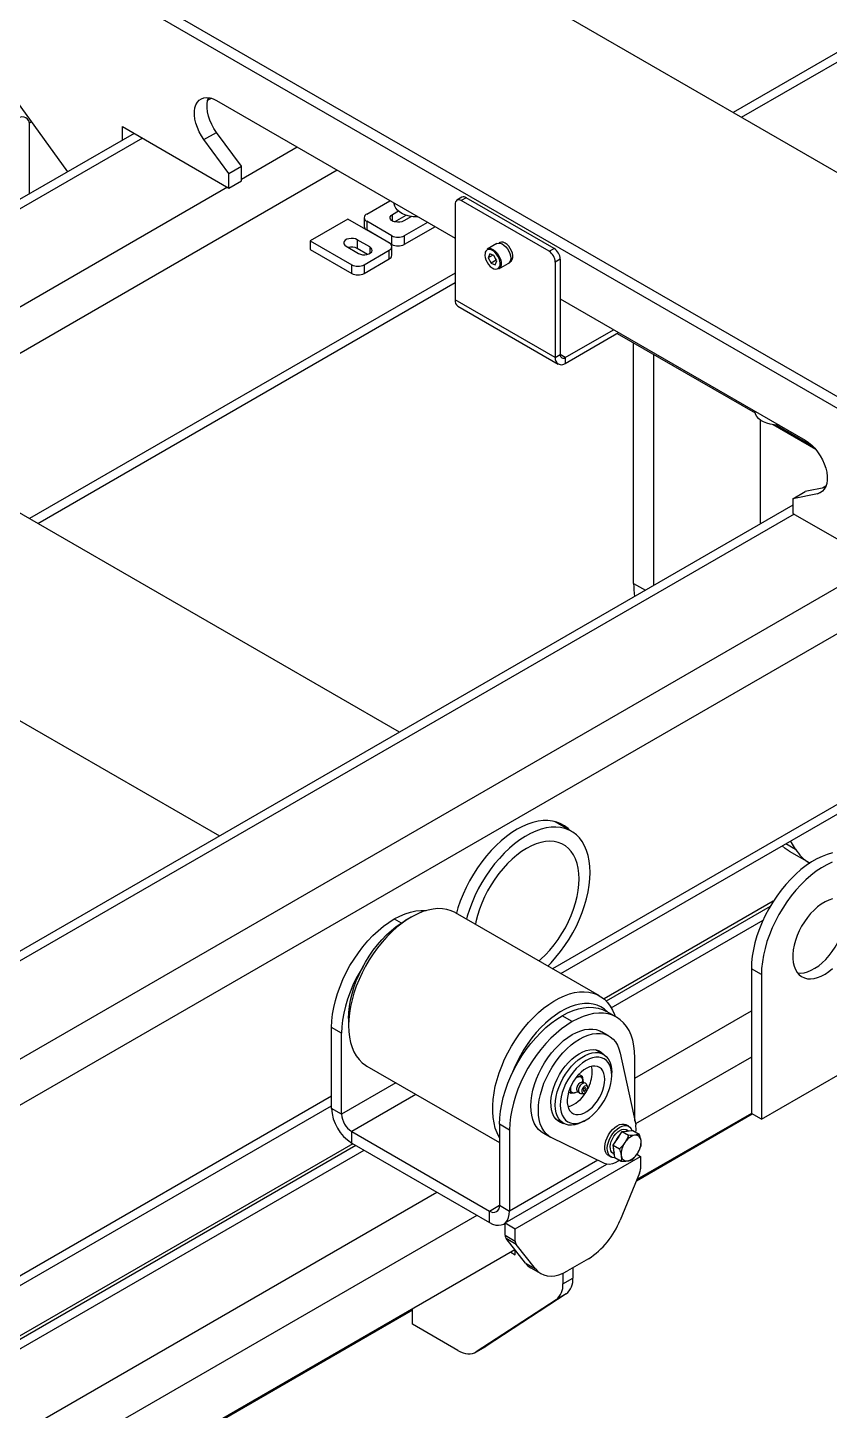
# Model space of a CAD drawing. Header units: millimetres. Extents: x 0 to 420, y 0 to 297.
# Drawn here: x 134.02 to 145.33, y 59.84 to 79.36 of the extents above; entities that cross this region are included whole.
import ezdxf

# ---------------------------------------------------------------- set-up
doc = ezdxf.new("R2010")
doc.units = ezdxf.units.MM

msp = doc.modelspace()

# ---------------------------------------------------------------- linework, layer by layer
at = {"color": 7, "linetype": 'Continuous', "lineweight": 25}
for p, q in [((137.30337, 82.0161), (149.5921, 74.92197)), ((134.56333, 80.43431), (146.85206, 73.34018)), ((134.56333, 80.271), (146.85206, 73.17687)), ((133.46769, 78.87147), (134.58415, 77.32421)), ((144.09595, 78.09483), (145.66628, 79.00137)), ((136.68603, 78.3311), (140.05362, 76.38703)), ((134.05206, 77.01704), (134.05206, 77.97352)), ((135.3602, 77.96353), (136.86281, 77.0961)), ((135.3602, 77.77222), (135.3602, 77.96353)), ((136.51174, 77.77932), (136.68852, 77.88137)), ((137.03958, 77.40228), (136.68852, 77.88137)), ((135.5259, 77.86787), (106.06235, 60.85893)), ((136.86281, 77.30023), (136.51174, 77.77932)), ((136.86281, 77.30023), (137.03958, 77.40228)), ((136.86281, 77.0961), (136.86281, 77.30023)), ((137.03958, 77.19815), (137.03958, 77.40228)), ((136.86281, 77.0961), (137.03958, 77.19815)), ((138.80735, 76.72855), (139.13468, 76.91752)), ((140.15023, 76.96481), (140.07952, 76.92399)), ((140.21272, 76.95862), (140.14201, 76.9178)), ((141.37945, 76.20344), (140.14201, 76.9178)), ((141.45016, 76.24426), (140.21272, 76.95862)), ((139.16974, 76.72345), (139.25352, 76.77182)), ((139.19463, 76.88291), (139.19463, 76.88177)), ((139.20083, 76.61892), (139.3637, 76.71294)), ((140.05362, 76.86676), (140.05362, 75.51947)), ((138.54218, 76.6571), (138.01185, 76.35095)), ((139.12555, 76.32033), (138.54218, 76.6571)), ((138.77074, 76.67753), (138.77074, 76.55505)), ((139.1609, 76.4224), (138.80735, 76.6265)), ((138.80735, 76.6265), (138.80735, 76.50402)), ((139.43806, 76.69466), (139.32884, 76.63161)), ((139.66501, 76.61137), (139.33768, 76.4224)), ((139.7711, 76.55013), (139.33768, 76.29992)), ((138.01185, 76.35095), (138.59522, 76.01418)), ((138.01185, 76.35095), (138.01185, 76.22846)), ((138.85154, 76.2642), (138.67477, 76.36625)), ((138.67477, 76.36625), (138.67477, 76.24377)), ((139.1609, 76.29992), (138.80735, 76.50402)), ((139.1609, 76.29992), (139.1609, 76.4224)), ((139.33768, 76.4224), (139.33768, 76.29992)), ((140.68401, 76.32608), (140.67361, 76.32008)), ((138.01185, 76.22846), (138.59522, 75.8917)), ((138.51567, 76.27441), (138.69244, 76.17236)), ((138.82045, 76.15967), (138.67477, 76.24377)), ((138.77199, 76.01418), (139.12555, 76.21828)), ((139.12555, 76.0958), (139.12555, 76.21828)), ((139.16216, 76.14682), (139.16216, 76.2693)), ((140.64236, 76.31248), (140.50801, 76.23492)), ((140.54327, 76.16627), (140.52246, 76.11252)), ((140.58709, 76.14983), (140.52246, 76.11252)), ((140.603, 76.14386), (140.54327, 76.16627)), ((140.59683, 76.14617), (140.63208, 76.07718)), ((140.64191, 76.0677), (140.603, 76.14386)), ((141.37945, 76.20344), (141.45016, 76.24426)), ((138.59522, 75.8917), (138.59522, 76.01418)), ((138.77199, 75.8917), (139.12555, 76.0958)), ((138.77199, 76.01418), (138.77199, 75.8917)), ((140.52246, 76.11252), (140.56137, 76.03636)), ((140.63208, 76.07718), (140.56137, 76.03636)), ((140.56137, 76.03636), (140.6211, 76.01395)), ((140.6211, 76.01395), (140.64191, 76.0677)), ((140.63208, 76.07718), (140.63825, 76.07487)), ((140.6705, 75.95346), (140.80485, 76.03102)), ((140.82706, 76.05428), (140.83745, 76.06028)), ((141.53855, 76.09117), (141.46784, 76.05035)), ((141.46784, 76.05035), (141.46784, 74.70306)), ((141.53855, 76.09117), (141.53855, 74.74388)), ((134.16673, 72.36281), (140.05362, 75.76125)), ((141.46784, 74.70306), (140.05362, 75.51947)), ((140.09505, 75.4279), (141.50927, 74.61149)), ((141.53855, 75.5298), (144.99453, 73.5347)), ((141.60926, 74.70305), (142.28997, 75.09601)), ((141.60926, 74.62139), (142.36069, 75.05518)), ((142.34229, 75.04456), (144.28782, 73.92144)), ((142.57269, 71.51516), (142.57269, 74.91156)), ((141.46784, 74.70306), (141.53855, 74.74388)), ((141.60926, 74.70305), (141.60926, 74.62139)), ((142.85554, 71.48588), (142.85554, 74.74828)), ((144.2858, 73.94384), (144.2858, 73.9427)), ((144.35814, 73.82217), (144.35814, 72.35331)), ((144.58646, 73.74903), (145.09962, 73.45279)), ((139.27066, 69.41637), (132.26544, 73.4604)), ((144.81776, 72.70794), (144.99453, 72.80999)), ((145.27734, 72.86941), (144.99453, 72.80999)), ((145.28575, 72.88881), (145.23773, 72.86109)), ((144.81776, 72.61864), (111.86436, 53.59505)), ((145.16882, 72.7817), (144.81776, 72.70794)), ((144.81776, 72.70794), (144.81776, 72.5038)), ((144.81776, 72.5038), (146.32036, 71.63637)), ((130.99555, 71.26064), (136.73046, 67.94994)), ((141.54511, 66.00896), (148.78541, 70.1887)), ((141.6962, 68.01614), (141.45783, 68.15375)), ((144.7648, 67.73651), (145.04764, 67.57322)), ((144.85654, 67.76398), (144.78601, 67.87989)), ((144.54308, 67.02773), (142.15484, 65.64903)), ((144.49788, 66.95365), (142.18649, 65.61932)), ((139.43476, 66.80441), (139.34639, 66.75338)), ((142.09279, 65.69279), (140.05986, 66.86638)), ((144.37581, 65.99291), (144.23439, 66.07455)), ((144.23439, 66.07455), (144.23439, 64.0332)), ((144.37581, 65.99291), (144.37581, 63.95156)), ((141.70649, 65.32983), (141.56507, 65.41147)), ((142.33144, 65.39172), (142.19001, 65.47336)), ((138.4538, 65.16639), (138.31237, 65.24803)), ((138.31237, 64.10487), (138.31237, 65.24803)), ((138.55102, 65.37562), (138.55102, 65.27357)), ((138.4538, 64.02323), (138.4538, 65.16639)), ((142.22502, 65.12572), (142.11895, 65.18696)), ((142.14681, 64.86777), (142.03415, 64.93281)), ((142.38199, 64.88626), (142.60172, 63.87259)), ((142.59037, 63.92495), (142.59037, 64.81941)), ((144.37581, 63.95156), (146.14358, 64.97207)), ((138.80996, 64.70126), (140.68118, 63.62102)), ((142.26333, 64.56941), (142.26333, 64.61023)), ((141.76413, 64.54352), (141.79631, 64.54971)), ((141.79631, 64.54971), (141.84472, 64.55902)), ((141.79924, 64.58429), (141.80053, 64.58454)), ((141.84472, 64.55902), (141.80053, 64.58454)), ((141.84472, 64.55902), (141.85495, 64.50719)), ((141.88568, 64.46266), (141.84661, 64.47103)), ((141.85495, 64.50719), (141.86277, 64.46757)), ((141.9222, 64.41235), (141.90624, 64.44572)), ((141.69199, 64.31447), (141.65579, 64.33537)), ((141.68176, 64.3663), (141.6764, 64.39346)), ((141.69199, 64.31447), (141.68176, 64.3663)), ((141.7404, 64.32378), (141.69199, 64.31447)), ((141.78882, 64.33309), (141.7404, 64.32378)), ((141.7778, 64.35184), (141.80459, 64.32219)), ((141.79124, 64.33697), (141.78882, 64.33309)), ((141.82954, 64.31286), (141.86642, 64.31572)), ((122.91102, 55.25173), (138.31237, 64.14274)), ((138.4538, 64.02323), (138.31237, 64.10487)), ((142.61289, 63.08403), (144.24574, 64.02665)), ((144.23439, 64.0332), (142.61998, 63.10122)), ((144.37581, 63.95156), (144.23439, 64.0332)), ((140.8226, 63.7989), (140.68118, 63.88054)), ((140.68118, 63.88054), (140.68118, 62.73739)), ((141.4717, 63.9585), (141.58436, 63.89347)), ((141.48489, 63.95089), (141.47914, 63.95197)), ((141.86565, 63.92135), (141.901, 63.94177)), ((142.50323, 63.85277), (142.46787, 63.87318)), ((138.59522, 63.77828), (140.53976, 62.65572)), ((138.59522, 63.61497), (138.59522, 63.77828)), ((140.8226, 63.7989), (140.8226, 62.65574)), ((141.29402, 63.75797), (141.40009, 63.69674)), ((142.1636, 63.32757), (141.41812, 63.68721)), ((142.28288, 63.58504), (142.4107, 63.77619)), ((142.4107, 63.77619), (142.56262, 63.79475)), ((142.4107, 63.77619), (142.5006, 63.72429)), ((142.50105, 63.78723), (142.4743, 63.80267)), ((142.56262, 63.79475), (142.65252, 63.74286)), ((138.65485, 63.58055), (112.01113, 48.19945)), ((138.61329, 63.60454), (123.65083, 54.96689)), ((138.59522, 63.61497), (140.53976, 62.49241)), ((142.21789, 63.44016), (142.25325, 63.41975)), ((142.28217, 63.46985), (142.30045, 63.4593)), ((142.28288, 63.58504), (142.37278, 63.53314)), ((142.30699, 63.41245), (142.28288, 63.58504)), ((142.61723, 63.45687), (142.66992, 63.42645)), ((140.76073, 62.48758), (142.19704, 63.31675)), ((140.90215, 62.40594), (142.66992, 63.42645)), ((142.30699, 63.41245), (142.39689, 63.36055)), ((142.66992, 63.42645), (142.66992, 63.25159)), ((142.65648, 63.18974), (142.38376, 62.52841)), ((140.53976, 62.49241), (140.53976, 62.65572)), ((140.68118, 62.73739), (140.8226, 62.65574)), ((140.73974, 62.47261), (140.76073, 62.48472)), ((140.76073, 62.48758), (140.90215, 62.40594)), ((140.76073, 62.31272), (140.76073, 62.48758)), ((140.76073, 62.31272), (140.90215, 62.23108)), ((140.91559, 62.18474), (140.77417, 62.26638)), ((141.04689, 61.91993), (140.77417, 62.26638)), ((140.90215, 62.23108), (140.90215, 62.40594)), ((140.89905, 62.10774), (109.07036, 43.73343)), ((140.84027, 62.07381), (140.90215, 62.03809)), ((140.90215, 62.03809), (140.90215, 62.10379)), ((141.18831, 61.83829), (140.91559, 62.18474)), ((141.04689, 61.91993), (141.18831, 61.83829)), ((141.93404, 61.98096), (141.63803, 61.81008)), ((141.12164, 61.85459), (141.26306, 61.77295)), ((141.5739, 61.77755), (141.5739, 61.62802)), ((141.5739, 61.62802), (141.71533, 61.70967)), ((141.71533, 61.8547), (141.71533, 61.70967)), ((141.6197, 61.48563), (140.49426, 60.74908)), ((141.6197, 61.48563), (141.47828, 61.40399)), ((141.47828, 61.40399), (140.35284, 60.66744)), ((124.97457, 52.90164), (139.45258, 61.25962)), ((139.45258, 61.05811), (139.45258, 61.27272)), ((140.09491, 60.6873), (139.45258, 61.05811)), ((140.34489, 60.66255), (140.48631, 60.74419)), ((140.35284, 60.66744), (140.49426, 60.74908)), ((140.49426, 60.74908), (140.48631, 60.74419))]:
    msp.add_line(p, q, dxfattribs=at)
at = {"color": 8, "linetype": 'Continuous', "lineweight": 25}
for p, q in [((145.66628, 79.13667), (143.97876, 78.16248)), ((136.61637, 78.36214), (136.5614, 78.3304)), ((134.07615, 78.02823), (134.04849, 78.01226)), ((135.64305, 77.80025), (106.29344, 60.85708)), ((137.8264, 77.67278), (137.03958, 77.21856)), ((138.39213, 77.34619), (109.78072, 60.82917)), ((136.84513, 77.1063), (108.66473, 60.8381)), ((139.16974, 76.63161), (139.16974, 76.72345)), ((138.85154, 76.2642), (138.85154, 76.17236)), ((140.05362, 75.89655), (134.04954, 72.43047)), ((141.60926, 74.70305), (141.53855, 74.74387)), ((145.14153, 73.40693), (144.54068, 73.7538)), ((145.16882, 72.7817), (145.2501, 72.82862)), ((144.83543, 72.4936), (111.9815, 53.52743)), ((146.03752, 71.79965), (114.14473, 53.38834)), ((142.57269, 71.51516), (142.73948, 71.41888)), ((146.32036, 71.30975), (116.80433, 54.27051)), ((148.66822, 70.25635), (141.42792, 66.07661)), ((144.72088, 67.84229), (144.85654, 67.76398)), ((139.19626, 66.77896), (139.29514, 66.72187)), ((142.25732, 65.52496), (144.3981, 66.7608)), ((142.59037, 64.53343), (144.23439, 65.4825)), ((144.23439, 64.82932), (142.59898, 63.88522)), ((139.21913, 64.46505), (138.4538, 64.02323)), ((138.31237, 64.27805), (122.35972, 55.06878)), ((139.502, 64.30175), (138.59522, 63.77828)), ((112.06003, 48.09243), (138.77199, 63.51292)), ((142.06704, 63.37414), (140.8226, 62.65574)), ((112.00775, 46.87846), (139.7973, 62.92102)), ((140.53976, 62.65572), (140.68118, 62.73736)), ((140.36303, 62.59443), (108.38082, 44.1315))]:
    msp.add_line(p, q, dxfattribs=at)
at = {"color": 7, "linetype": 'Continuous', "lineweight": 25, "flags": 128}
for points in [[(136.51174, 77.77932), (136.4756, 77.83348), (136.44415, 77.89078), (136.41811, 77.94993), (136.39805, 78.00961), (136.38442, 78.0685), (136.37753, 78.12527), (136.37754, 78.17866), (136.38443, 78.22748), (136.39806, 78.27063), (136.41812, 78.30715), (136.44417, 78.33623), (136.47561, 78.35721), (136.51176, 78.36963), (136.55181, 78.37321), (136.59485, 78.36787), (136.63992, 78.35373), (136.68603, 78.3311)], [(136.68852, 77.88137), (136.65237, 77.93553), (136.62093, 77.99283), (136.59488, 78.05198), (136.57483, 78.11166), (136.5612, 78.17055), (136.55431, 78.22732), (136.55431, 78.28071), (136.5612, 78.32953), (136.57433, 78.37148)], [(134.05206, 77.97352), (134.04866, 78.01138), (134.0386, 78.04387), (134.02226, 78.06973), (134.00028, 78.08797), (133.97349, 78.09789), (133.94293, 78.09911), (133.90977, 78.09159), (133.87528, 78.0756)], [(139.32884, 76.63161), (139.30321, 76.62053), (139.2732, 76.61407), (139.24126, 76.61275), (139.20998, 76.61668), (139.18187, 76.62554), (139.15923, 76.63861), (139.14388, 76.65483), (139.13708, 76.6729), (139.13936, 76.69133), (139.15055, 76.70865), (139.16974, 76.72345)], [(139.5341, 76.68694), (139.51819, 76.68711), (139.46287, 76.69109), (139.40945, 76.70027), (139.35937, 76.7144), (139.31401, 76.7331), (139.27459, 76.75585), (139.2422, 76.78204), (139.21772, 76.81095), (139.20182, 76.84179), (139.19492, 76.87372), (139.19463, 76.88177)], [(138.67477, 76.36625), (138.64913, 76.37733), (138.61913, 76.38379), (138.58719, 76.38511), (138.5559, 76.38118), (138.5278, 76.37232), (138.50516, 76.35925), (138.48981, 76.34303), (138.483, 76.32496), (138.48529, 76.30653), (138.49648, 76.28921), (138.51567, 76.27441)], [(140.64236, 76.31248), (140.64487, 76.31384), (140.66629, 76.31984), (140.6908, 76.31785), (140.71708, 76.30799), (140.74371, 76.29079), (140.76926, 76.26716), (140.79235, 76.2384), (140.81173, 76.20604), (140.82636, 76.17183), (140.83545, 76.13761), (140.83851, 76.10524), (140.83538, 76.07645), (140.82622, 76.0528), (140.81153, 76.03557), (140.80485, 76.03102)], [(140.83745, 76.06028), (140.84862, 76.06895), (140.86141, 76.08831), (140.86821, 76.11391), (140.86863, 76.14423), (140.86262, 76.17746), (140.85056, 76.21162), (140.83315, 76.24468), (140.81144, 76.27469), (140.78671, 76.29984), (140.76044, 76.31865), (140.73418, 76.33), (140.70951, 76.33321), (140.68787, 76.3281), (140.68401, 76.32608)], [(138.69244, 76.17236), (138.71808, 76.16128), (138.74808, 76.15482), (138.78002, 76.1535), (138.81131, 76.15743), (138.83941, 76.16629), (138.86205, 76.17936), (138.8774, 76.19558), (138.88421, 76.21365), (138.88192, 76.23208), (138.87073, 76.2494), (138.85154, 76.2642)], [(140.47641, 76.17537), (140.47628, 76.17468), (140.4745, 76.14575), (140.47898, 76.1136), (140.48946, 76.08008), (140.50533, 76.04714), (140.52566, 76.0167), (140.54928, 75.99052), (140.57481, 75.97013), (140.60077, 75.95672), (140.6075, 75.95445)], [(140.56945, 76.23633), (140.59609, 76.2227), (140.62236, 76.20215), (140.64684, 76.17577), (140.66822, 76.145), (140.68534, 76.11149), (140.69728, 76.07705), (140.7034, 76.04353), (140.70337, 76.01274), (140.69718, 75.98634), (140.68518, 75.96576), (140.6705, 75.95346)], [(144.62527, 73.74787), (144.60935, 73.74804), (144.55404, 73.75202), (144.50062, 73.7612), (144.45054, 73.77533), (144.40518, 73.79403), (144.36576, 73.81678), (144.33337, 73.84297), (144.30889, 73.87188), (144.29299, 73.90272), (144.28609, 73.93465), (144.2858, 73.9427)], [(144.99453, 73.5347), (145.04064, 73.50409), (145.08572, 73.46619), (145.12876, 73.42184), (145.1688, 73.37203), (145.20495, 73.31787), (145.2364, 73.26058), (145.26244, 73.20143), (145.2825, 73.14175), (145.29613, 73.08286), (145.30303, 73.02608), (145.30303, 72.97269), (145.29614, 72.92387), (145.28251, 72.88072), (145.26245, 72.84419), (145.23641, 72.81511), (145.20496, 72.79413), (145.16882, 72.7817)], [(141.6694, 68.03161), (141.6471, 68.05326), (141.59847, 68.09149), (141.54527, 68.12222), (141.48785, 68.14523), (141.42661, 68.16036), (141.36197, 68.16753), (141.29437, 68.16666), (141.22428, 68.15778), (141.15216, 68.14094), (141.07852, 68.11626), (141.00385, 68.0839), (140.92867, 68.04409)], [(141.52798, 68.11325), (141.50568, 68.1349), (141.49776, 68.14191)], [(140.92867, 68.04409), (140.85349, 67.9971), (140.77882, 67.94325), (140.70518, 67.88291), (140.63306, 67.81648), (140.56297, 67.74443), (140.49537, 67.66725), (140.43073, 67.58545), (140.36949, 67.49961), (140.31207, 67.41031), (140.25887, 67.31815), (140.21024, 67.22377), (140.16651, 67.12782), (140.128, 67.03094), (140.09495, 66.9338), (140.07322, 66.85867)], [(141.95928, 67.43468), (141.95613, 67.51964), (141.9467, 67.60036), (141.93106, 67.67628), (141.90933, 67.74688), (141.88164, 67.81165), (141.8482, 67.87014), (141.80924, 67.92193), (141.76503, 67.96668), (141.71588, 68.00405), (141.66215, 68.0338), (141.6042, 68.0557), (141.54244, 68.06962), (141.4773, 68.07544), (141.40925, 68.07313), (141.33876, 68.06271), (141.26632, 68.04425), (141.19244, 68.01787), (141.11764, 67.98377), (141.04244, 67.94218), (140.96738, 67.8934), (140.89298, 67.83776), (140.81975, 67.77565), (140.74823, 67.70752), (140.67889, 67.63384), (140.61224, 67.55512), (140.54874, 67.47193), (140.48883, 67.38483), (140.43294, 67.29445), (140.38145, 67.20142), (140.33473, 67.10639), (140.29311, 67.01002), (140.25688, 66.913), (140.22629, 66.81599), (140.21547, 66.77655)], [(141.80371, 67.34487), (141.80055, 67.42215), (141.79107, 67.49512), (141.77537, 67.56314), (141.75358, 67.62565), (141.72588, 67.6821), (141.69251, 67.73202), (141.65375, 67.77498), (141.60994, 67.81061), (141.56145, 67.83862), (141.50869, 67.85875), (141.45211, 67.87084), (141.3922, 67.87479), (141.32946, 67.87056), (141.26444, 67.85819), (141.19768, 67.83779), (141.12976, 67.80952), (141.06125, 67.77363), (140.99275, 67.73042), (140.92482, 67.68027), (140.85807, 67.6236), (140.79304, 67.5609), (140.73031, 67.49269), (140.6704, 67.41957), (140.61382, 67.34216), (140.56106, 67.26111), (140.51257, 67.17712), (140.46875, 67.0909), (140.43, 67.00319), (140.39663, 66.91474), (140.36893, 66.82631), (140.34713, 66.73864), (140.34022, 66.70453)], [(144.7648, 67.73651), (144.7127, 67.77108), (144.66628, 67.81078)], [(145.3771, 67.71016), (145.30449, 67.69007), (145.23055, 67.66203), (145.15579, 67.62622), (145.08076, 67.58291), (145.00601, 67.5324), (144.93206, 67.47507), (144.85946, 67.41133), (144.78872, 67.34163), (144.72035, 67.26647), (144.65485, 67.18641), (144.59269, 67.10201), (144.53432, 67.01389), (144.48015, 66.92267), (144.43058, 66.82902), (144.38597, 66.73361), (144.34663, 66.63712), (144.31286, 66.54026), (144.28488, 66.44372), (144.26291, 66.3482), (144.24711, 66.25438), (144.23758, 66.16295), (144.23439, 66.07455)], [(145.37197, 67.58038), (145.29721, 67.54458), (145.22219, 67.50126), (145.14743, 67.45076), (145.07348, 67.39343), (145.00088, 67.32969), (144.93014, 67.25999), (144.86177, 67.18483), (144.79627, 67.10477), (144.73411, 67.02037), (144.67574, 66.93224), (144.62157, 66.84103), (144.57201, 66.74738), (144.52739, 66.65197), (144.48806, 66.55548), (144.45428, 66.45862), (144.4263, 66.36208), (144.40434, 66.26656), (144.38853, 66.17274), (144.379, 66.08131), (144.37581, 65.99291)], [(141.23847, 66.18598), (141.26444, 66.20892), (141.32946, 66.27162), (141.3922, 66.33983), (141.45211, 66.41295), (141.50869, 66.49036), (141.56145, 66.57141), (141.60994, 66.6554), (141.65375, 66.74162), (141.69251, 66.82933), (141.72588, 66.91778), (141.75358, 67.00621), (141.77537, 67.09388), (141.79107, 67.18004), (141.80055, 67.26394), (141.80371, 67.34487)], [(141.36322, 66.11396), (141.40925, 66.16118), (141.4773, 66.23744), (141.54244, 66.31847), (141.6042, 66.40369), (141.66215, 66.4925), (141.71588, 66.58429), (141.76503, 66.67841), (141.80924, 66.77419), (141.8482, 66.87097), (141.88164, 66.96807), (141.90933, 67.06481), (141.93106, 67.1605), (141.9467, 67.25448), (141.95613, 67.34609), (141.95928, 67.43468)], [(145.37619, 67.0627), (145.32495, 67.04558), (145.27279, 67.02084), (145.22046, 66.98883), (145.16867, 66.95001), (145.11816, 66.90491), (145.06963, 66.85417), (145.02378, 66.79851), (144.98124, 66.7387), (144.9426, 66.67558), (144.90842, 66.61005), (144.87917, 66.54301), (144.85526, 66.47541), (144.83702, 66.40821), (144.82473, 66.34233), (144.81853, 66.27872), (144.81853, 66.21825), (144.82473, 66.16179), (144.83702, 66.11011), (144.85526, 66.06396), (144.87917, 66.02397), (144.90842, 65.9907), (144.9426, 65.96463), (144.98124, 65.94612), (145.02378, 65.93543), (145.06963, 65.93271), (145.11816, 65.938), (145.16867, 65.95122), (145.22046, 65.97219), (145.27279, 66.00061), (145.32495, 66.03609), (145.37619, 66.07812)], [(138.31237, 65.24803), (138.31574, 65.33893), (138.3258, 65.43302), (138.34249, 65.52958), (138.36568, 65.62789), (138.39519, 65.72719), (138.43079, 65.82673), (138.47222, 65.92574), (138.51916, 66.02348), (138.57126, 66.1192), (138.62811, 66.21218), (138.68928, 66.3017), (138.75432, 66.38708), (138.82271, 66.46768), (138.89395, 66.54289), (138.96749, 66.61211), (139.04277, 66.67485), (139.11922, 66.7306), (139.19626, 66.77896)], [(140.05986, 66.86638), (140.05333, 66.87007), (139.99831, 66.89551), (139.93935, 66.91316), (139.87685, 66.92288), (139.81125, 66.92461), (139.743, 66.91834), (139.6726, 66.90411), (139.60053, 66.88203), (139.5273, 66.85224), (139.45342, 66.81496), (139.37941, 66.77044), (139.30579, 66.71901), (139.23307, 66.66101), (139.16177, 66.59686), (139.09239, 66.52701), (139.02541, 66.45195), (138.9613, 66.3722), (138.90051, 66.28832), (138.84347, 66.2009), (138.79058, 66.11056), (138.74221, 66.01793), (138.6987, 65.92365), (138.66035, 65.82839), (138.62744, 65.73283), (138.60019, 65.63761), (138.57879, 65.54343), (138.5634, 65.45093), (138.55412, 65.36076), (138.55102, 65.27357)], [(138.55102, 65.37562), (138.55414, 65.4586), (138.56345, 65.54453), (138.57889, 65.63273), (138.60034, 65.72251), (138.62763, 65.81317), (138.66055, 65.904), (138.69884, 65.99429), (138.74219, 66.08334), (138.79027, 66.17043), (138.84271, 66.2549), (138.89909, 66.33609), (138.95897, 66.41335), (139.02189, 66.48608), (139.08734, 66.55372), (139.15483, 66.61573), (139.22381, 66.67162), (139.29376, 66.72097), (139.34639, 66.75338)], [(139.19626, 66.77896), (139.27329, 66.81954), (139.34974, 66.85206), (139.42502, 66.87624), (139.49856, 66.89192), (139.5698, 66.89897), (139.6382, 66.89734), (139.64539, 66.89664)], [(144.88462, 66.01674), (144.92821, 66.01435), (144.97674, 66.01964), (145.02725, 66.03286), (145.07903, 66.05383), (145.13137, 66.08225), (145.18353, 66.11773), (145.23477, 66.15976), (145.28437, 66.20776), (145.33164, 66.26106), (145.37592, 66.3189), (145.41658, 66.38047), (145.45305, 66.44491), (145.48483, 66.51131), (145.51145, 66.57875), (145.53256, 66.64627), (145.54785, 66.71292), (145.55712, 66.77778), (145.56022, 66.83993)], [(138.75563, 66.10875), (138.71268, 66.03756), (138.66058, 65.94184), (138.61364, 65.8441), (138.57221, 65.74508), (138.53661, 65.64555), (138.5071, 65.54625), (138.48391, 65.44794), (138.46722, 65.35138), (138.45716, 65.25728), (138.4538, 65.16639)], [(140.68118, 63.69072), (140.67613, 63.69936), (140.64602, 63.76007), (140.62168, 63.82675), (140.60327, 63.89892), (140.59092, 63.97608), (140.58473, 64.05768), (140.58473, 64.14317), (140.59092, 64.23193), (140.60327, 64.32334), (140.62168, 64.41676), (140.64602, 64.51155), (140.67613, 64.60702), (140.7118, 64.70252), (140.75276, 64.79737), (140.79874, 64.8909), (140.84942, 64.98247), (140.90443, 65.07143), (140.96339, 65.15715), (141.0259, 65.23904), (141.0915, 65.31651), (141.15974, 65.38903), (141.23014, 65.45609), (141.30221, 65.51722), (141.37545, 65.57198), (141.44933, 65.62), (141.52334, 65.66093), (141.59696, 65.6945), (141.66967, 65.72046), (141.74097, 65.73863), (141.81036, 65.74889), (141.87734, 65.75116), (141.94145, 65.74543), (142.00223, 65.73173), (142.05927, 65.71017), (142.11216, 65.68089), (142.16053, 65.64411), (142.20404, 65.60007), (142.24239, 65.54909), (142.27531, 65.49152), (142.30256, 65.42777), (142.31088, 65.40358)], [(142.20626, 65.46398), (142.20391, 65.46645), (142.16055, 65.50544), (142.11247, 65.53702), (142.06003, 65.56095), (142.00365, 65.57704), (141.94377, 65.58516), (141.88085, 65.58525), (141.8154, 65.57731), (141.74792, 65.56141), (141.67893, 65.53766), (141.60899, 65.50625), (141.53863, 65.46743), (141.46841, 65.42151), (141.39888, 65.36883), (141.33057, 65.30982), (141.26404, 65.24493), (141.19979, 65.17468), (141.13833, 65.09961), (141.08014, 65.02031), (141.02568, 64.9374), (140.97537, 64.85153), (140.92961, 64.76338), (140.88875, 64.67362), (140.85593, 64.59069)], [(140.68118, 63.88054), (140.68455, 63.97144), (140.69461, 64.06553), (140.7113, 64.1621), (140.73449, 64.26041), (140.76399, 64.35971), (140.7996, 64.45924), (140.84103, 64.55826), (140.88797, 64.656), (140.94007, 64.75172), (140.99692, 64.84469), (141.05809, 64.93422), (141.12312, 65.0196), (141.19152, 65.1002), (141.26276, 65.1754), (141.3363, 65.24463), (141.41158, 65.30736), (141.48803, 65.36312), (141.56507, 65.41147)], [(141.56507, 65.41147), (141.6421, 65.45206), (141.71855, 65.48457), (141.79383, 65.50876), (141.86737, 65.52444), (141.93861, 65.53149), (142.00701, 65.52986), (142.07204, 65.51956), (142.13321, 65.50067), (142.19001, 65.47336)], [(142.59037, 64.81941), (142.58701, 64.90643), (142.57694, 64.9889), (142.56025, 65.0662), (142.53707, 65.13773), (142.50756, 65.20296), (142.47195, 65.26139), (142.43052, 65.31257), (142.38358, 65.35611), (142.33149, 65.39169), (142.27464, 65.41903), (142.21346, 65.43792), (142.14843, 65.44822), (142.08003, 65.44985), (142.00879, 65.4428), (141.93525, 65.42712), (141.85997, 65.40293), (141.78352, 65.37042), (141.70649, 65.32983)], [(138.55102, 65.27357), (138.55412, 65.18995), (138.5634, 65.11049), (138.57879, 65.03576), (138.60019, 64.96628), (138.62744, 64.90253), (138.66035, 64.84497), (138.6987, 64.79398), (138.74221, 64.74995), (138.79058, 64.71316), (138.80996, 64.70126)], [(141.70649, 65.32983), (141.62945, 65.28148), (141.553, 65.22572), (141.47772, 65.16299), (141.40418, 65.09376), (141.33294, 65.01856), (141.26454, 64.93796), (141.19951, 64.85258), (141.13834, 64.76305), (141.08149, 64.67008), (141.02939, 64.57436), (140.98245, 64.47662), (140.94102, 64.3776), (140.90542, 64.27806), (140.87591, 64.17877), (140.85272, 64.08046), (140.83603, 63.98389), (140.82597, 63.8898), (140.8226, 63.7989)], [(141.29402, 63.75797), (141.26949, 63.77393), (141.23167, 63.807), (141.19899, 63.84729), (141.17183, 63.89435), (141.15046, 63.94769), (141.13512, 64.00672), (141.12598, 64.0708), (141.12313, 64.13924), (141.12661, 64.2113), (141.13639, 64.28618), (141.15234, 64.36309), (141.17431, 64.44118), (141.20205, 64.51961), (141.23526, 64.59754), (141.27358, 64.6741), (141.3166, 64.74848), (141.36384, 64.81986), (141.41481, 64.88748), (141.46893, 64.95059), (141.52563, 65.00852), (141.5843, 65.06063), (141.64429, 65.10636), (141.70495, 65.14522), (141.76563, 65.17678), (141.82567, 65.20071), (141.88442, 65.21673), (141.94124, 65.22468), (141.99551, 65.22447), (142.04664, 65.21611), (142.09409, 65.19967), (142.11895, 65.18696)], [(141.41812, 63.68721), (141.37556, 63.7127), (141.33773, 63.74577), (141.30506, 63.78605), (141.27789, 63.83312), (141.25652, 63.88646), (141.24118, 63.94549), (141.23204, 64.00957), (141.2292, 64.07801), (141.23268, 64.15007), (141.24245, 64.22495), (141.25841, 64.30186), (141.28038, 64.37995), (141.30811, 64.45838), (141.34132, 64.5363), (141.37965, 64.61287), (141.42266, 64.68725), (141.46991, 64.75863), (141.52087, 64.82624), (141.575, 64.88936), (141.6317, 64.94729), (141.69036, 64.9994), (141.75035, 65.04513), (141.81102, 65.08399), (141.8717, 65.11555), (141.93174, 65.13948), (141.99049, 65.1555), (142.0473, 65.16345), (142.10157, 65.16324), (142.15271, 65.15487), (142.20016, 65.13844), (142.2434, 65.11412), (142.28197, 65.08218), (142.31544, 65.04296), (142.34347, 64.99689), (142.36573, 64.94446), (142.38199, 64.88626)], [(141.86565, 63.92135), (141.84061, 63.9078), (141.79106, 63.88642), (141.74267, 63.87284), (141.69623, 63.86726), (141.65246, 63.86978), (141.61205, 63.88036), (141.57564, 63.89882), (141.5438, 63.92488), (141.51704, 63.95813), (141.49577, 63.99805), (141.48033, 64.04399), (141.47097, 64.09525), (141.46784, 64.151), (141.47097, 64.21038), (141.48033, 64.27244), (141.49577, 64.33621), (141.51704, 64.40068), (141.5438, 64.46483), (141.57564, 64.52765), (141.61205, 64.58816), (141.65246, 64.64539), (141.69623, 64.69844), (141.74267, 64.74649), (141.79106, 64.78876), (141.84061, 64.8246), (141.89056, 64.85343), (141.94012, 64.87481), (141.9885, 64.8884), (142.03494, 64.89397), (142.07871, 64.89146), (142.11912, 64.88088), (142.15553, 64.86242), (142.18737, 64.83635), (142.21413, 64.8031), (142.2354, 64.76319), (142.25084, 64.71724), (142.2602, 64.66599), (142.26333, 64.61023)], [(142.26333, 64.56941), (142.26023, 64.62225), (142.25099, 64.67059), (142.23575, 64.71363), (142.21478, 64.75062), (142.18845, 64.78093), (142.15719, 64.80405), (142.12155, 64.81956), (142.08214, 64.82722), (142.03962, 64.82689), (141.99474, 64.81857), (141.94824, 64.80241), (141.90094, 64.77869), (141.85364, 64.7478), (141.80715, 64.71028), (141.76226, 64.66677), (141.71974, 64.61802), (141.68033, 64.56485), (141.64469, 64.50819), (141.61344, 64.44899), (141.5871, 64.38827), (141.56613, 64.32707), (141.5509, 64.26644), (141.54165, 64.20742), (141.53855, 64.151), (141.54165, 64.09817), (141.5509, 64.04982), (141.56613, 64.00678), (141.5871, 63.96979), (141.61344, 63.93948), (141.64469, 63.91637), (141.68033, 63.90085), (141.71974, 63.89319), (141.76226, 63.89353), (141.80715, 63.90184), (141.85364, 63.918), (141.90094, 63.94173), (141.94824, 63.97262), (141.99474, 64.01014), (142.03962, 64.05365), (142.08214, 64.1024), (142.12155, 64.15556), (142.15719, 64.21223), (142.18845, 64.27143), (142.21478, 64.33215), (142.23575, 64.39334), (142.25099, 64.45397), (142.26023, 64.513), (142.26333, 64.56941)], [(141.60926, 64.70048), (141.65499, 64.7531), (141.70321, 64.80033), (141.75316, 64.84142), (141.80404, 64.87573), (141.85505, 64.90271), (141.9054, 64.92194), (141.95428, 64.93311), (142.00092, 64.93606), (142.0446, 64.93073), (142.08461, 64.91721), (142.12034, 64.8957), (142.15121, 64.86656), (142.15299, 64.86446)], [(142.04353, 64.92963), (142.04514, 64.92779), (142.04734, 64.9252)], [(141.59736, 63.88865), (141.58051, 63.89174), (141.54049, 63.90526), (141.50477, 63.92677), (141.4739, 63.95591), (141.44837, 63.99223), (141.42858, 64.03517), (141.41485, 64.08403), (141.40739, 64.13805), (141.40632, 64.19638), (141.41166, 64.2581), (141.42332, 64.32224), (141.44112, 64.38778), (141.46477, 64.45368), (141.49391, 64.51892), (141.52808, 64.58246), (141.56673, 64.6433), (141.60926, 64.70048)], [(142.16611, 64.51329), (142.163, 64.55823), (142.15375, 64.59854), (142.13857, 64.63326), (142.11783, 64.66158), (142.092, 64.68283), (142.06169, 64.69653), (142.02762, 64.70234), (141.99057, 64.70013), (141.95143, 64.68995), (141.9111, 64.67205), (141.87053, 64.64684), (141.83068, 64.6149), (141.79247, 64.577), (141.75681, 64.53402), (141.72452, 64.48696), (141.69637, 64.43693), (141.67301, 64.3851), (141.655, 64.33269), (141.64275, 64.28093), (141.63655, 64.23102), (141.63655, 64.18414), (141.64275, 64.14139), (141.655, 64.10377), (141.67301, 64.07215), (141.69637, 64.04729), (141.72452, 64.02977), (141.75681, 64.01999), (141.79247, 64.01818), (141.83068, 64.02439), (141.87053, 64.03847), (141.9111, 64.06009), (141.95143, 64.08875), (141.99057, 64.12377), (142.02762, 64.16433), (142.06169, 64.20949), (142.092, 64.25817), (142.11783, 64.30925), (142.13857, 64.36152), (142.15375, 64.41376), (142.163, 64.46475), (142.16611, 64.51329)], [(141.98933, 64.61534), (141.98622, 64.66028), (141.9779, 64.69766)], [(141.90624, 64.44572), (141.90376, 64.45012), (141.89183, 64.46061), (141.87566, 64.46324), (141.857, 64.45772), (141.83788, 64.44465), (141.82036, 64.42545), (141.80635, 64.4022), (141.79736, 64.37741)], [(141.84301, 64.36267), (141.84094, 64.34251), (141.84532, 64.3266), (141.85546, 64.31736), (141.86985, 64.31619), (141.88627, 64.32328), (141.90224, 64.33754), (141.91531, 64.35681), (141.92351, 64.37815), (141.92558, 64.39832), (141.92121, 64.41423), (141.91106, 64.42347), (141.89668, 64.42464), (141.88026, 64.41755), (141.86429, 64.40328), (141.85121, 64.38401), (141.84301, 64.36267)], [(141.79736, 64.37741), (141.79437, 64.35378), (141.7977, 64.33386), (141.80699, 64.31982), (141.82123, 64.31317), (141.82954, 64.31286)], [(141.86649, 64.36719), (141.86563, 64.35879), (141.86745, 64.35216), (141.87168, 64.34831), (141.87767, 64.34782), (141.88452, 64.35077), (141.89117, 64.35672), (141.89662, 64.36475), (141.90003, 64.37364), (141.9009, 64.38204), (141.89908, 64.38867), (141.89485, 64.39252), (141.88885, 64.39301), (141.88201, 64.39005), (141.87536, 64.38411), (141.86991, 64.37608), (141.86649, 64.36719)], [(142.21789, 63.44016), (142.21009, 63.44526), (142.19041, 63.46535), (142.17624, 63.49236), (142.16809, 63.5253), (142.16625, 63.56299), (142.1708, 63.60407), (142.18157, 63.64705), (142.19817, 63.69038), (142.22, 63.73249), (142.24627, 63.77185), (142.27604, 63.80706), (142.30822, 63.83683), (142.34165, 63.86009), (142.37513, 63.87599), (142.40744, 63.88397), (142.43742, 63.88374), (142.46398, 63.87529), (142.46787, 63.87318)], [(142.31316, 63.40889), (142.29833, 63.40804), (142.26993, 63.4124), (142.24545, 63.42485), (142.22577, 63.44494), (142.21159, 63.47195), (142.20344, 63.50489), (142.20161, 63.54258), (142.20616, 63.58366), (142.21693, 63.62664), (142.23353, 63.66997), (142.25536, 63.71208), (142.28163, 63.75144), (142.31139, 63.78665), (142.34357, 63.81642), (142.377, 63.83968), (142.41048, 63.85558), (142.44279, 63.86356), (142.47277, 63.86333), (142.49933, 63.85488), (142.52152, 63.83854), (142.53852, 63.81488), (142.54749, 63.7929)], [(142.28217, 63.46985), (142.26708, 63.48186), (142.2528, 63.50356), (142.24447, 63.53156), (142.24249, 63.56453), (142.24696, 63.60091), (142.25766, 63.63897), (142.27409, 63.6769), (142.29547, 63.7129), (142.32077, 63.74526), (142.34881, 63.77244), (142.37824, 63.79316), (142.40767, 63.80642), (142.4357, 63.81161), (142.46101, 63.80846), (142.4743, 63.80267)], [(142.46386, 63.78269), (142.48167, 63.78507), (142.48386, 63.78513)], [(142.37649, 63.37233), (142.35582, 63.3583), (142.31392, 63.33558), (142.27274, 63.32088), (142.23331, 63.31458), (142.19663, 63.31682), (142.1636, 63.32757)], [(140.53976, 62.49241), (140.58401, 62.47089), (140.62716, 62.45794), (140.66817, 62.45388), (140.70601, 62.45881), (140.73976, 62.47262), (140.76859, 62.49495), (140.79178, 62.52526), (140.80876, 62.56281), (140.81912, 62.60666), (140.8226, 62.65574)], [(141.18831, 61.83829), (141.2227, 61.80191), (141.26233, 61.77337), (141.30671, 61.75303), (141.35528, 61.74115), (141.40742, 61.73788), (141.46247, 61.74326), (141.51974, 61.75722), (141.57851, 61.77959), (141.63803, 61.81008)], [(140.09491, 60.6873), (140.13098, 60.66861), (140.16668, 60.65437), (140.20162, 60.64474), (140.23546, 60.63981), (140.26782, 60.63964), (140.29838, 60.64423), (140.32682, 60.65352), (140.35284, 60.66744)]]:
    msp.add_lwpolyline(points, dxfattribs=at)
at = {"color": 8, "linetype": 'Continuous', "lineweight": 25, "flags": 128}
msp.add_lwpolyline([(140.6075, 75.95445), (140.62565, 75.95106), (140.64801, 75.95348), (140.66654, 75.96384), (140.68016, 75.98153), (140.68809, 76.00554), (140.68987, 76.03446), (140.68539, 76.06662), (140.67491, 76.10014), (140.65905, 76.13308), (140.63871, 76.16352), (140.61509, 76.18969), (140.58956, 76.21008), (140.5636, 76.2235)], dxfattribs=at)
at = {"color": 7, "linetype": 'Continuous', "lineweight": 25}
for centre, radius, start, end in [((140.10751, 76.8755), 0.05459, 50.796715, 189.214037), ((140.17611, 76.90751), 0.06287, 54.382423, 114.307119), ((138.82671, 76.67753), 0.05458, 110.783421, 249.216579), ((138.83329, 76.56129), 0.06287, 185.694799, 245.625342), ((139.10618, 76.2693), 0.05458, 290.783421, 69.216579), ((139.24929, 76.59299), 0.19213, 242.609672, 297.390328), ((138.59456, 76.08662), 0.17643, 62.959997, 105.71921), ((139.0996, 76.15306), 0.06287, 294.374658, 354.305201), ((139.24929, 76.47051), 0.19213, 242.609672, 297.390328), ((140.54017, 76.17261), 0.07012, 65.316437, 117.298013), ((141.27594, 76.04162), 0.1921, 2.605478, 57.394522), ((141.34665, 76.08244), 0.1921, 2.605478, 57.394522), ((138.68361, 76.18477), 0.19213, 242.609672, 297.390328), ((140.79654, 76.07042), 0.0412, 278.285325, 344.795109), ((138.68361, 76.06229), 0.19213, 242.609672, 297.390328), ((140.14876, 75.50735), 0.09591, 172.74417, 235.943649), ((141.55405, 74.68907), 0.08734, 170.785963, 309.203285), ((141.58166, 74.73689), 0.04367, 170.785963, 309.203285), ((143.81556, 71.51086), 1.24288, 179.801637, 188.357367), ((145.31702, 68.03436), 0.53398, 210.420581, 240.89149), ((141.46262, 64.631), 0.52694, 331.345829, 358.296885), ((141.80693, 64.50266), 0.04824, 5.394181, 102.715818), ((141.51005, 64.54681), 0.44373, 288.004452, 330.917616), ((141.72979, 64.37083), 0.04824, 185.394181, 282.715818), ((138.92208, 64.13028), 0.61023, 182.386856, 237.613144), ((138.76084, 64.0372), 0.30736, 182.605478, 237.394522), ((142.26861, 63.8075), 0.33941, 353.616803, 11.056436), ((142.60414, 63.50565), 0.31891, 133.597779, 158.863787), ((142.60173, 63.50726), 0.31058, 139.270007, 153.191559), ((142.64138, 63.51095), 0.22157, 103.623618, 150.092359), ((142.59852, 63.64814), 0.0787, 0.823686, 96.808648), ((142.3994, 63.63015), 0.27846, 324.235711, 3.937545), ((142.43728, 63.53162), 0.14902, 175.511378, 200.394423), ((142.67527, 63.45868), 0.27846, 144.235711, 183.937545), ((142.47615, 63.44069), 0.0787, 180.823686, 276.808648), ((142.4333, 63.57788), 0.22157, 283.623618, 330.092359), ((142.50458, 63.25512), 0.16537, 336.712304, 358.777325), ((140.59497, 62.7234), 0.08734, 230.796715, 9.214037), ((141.3164, 62.94679), 1.14642, 302.598755, 338.596282), ((140.83519, 62.30919), 0.07454, 177.286301, 215.050373), ((140.97661, 62.22755), 0.07454, 177.286301, 215.050373), ((141.25148, 62.07854), 0.25887, 217.784749, 239.896159), ((141.45927, 61.68653), 0.2571, 308.609771, 5.161776), ((141.31785, 61.60489), 0.2571, 308.609771, 5.161776)]:
    msp.add_arc(centre, radius, start, end, dxfattribs=at)
at = {"color": 8, "linetype": 'Continuous', "lineweight": 25}
for centre, radius, start, end in [((140.53707, 76.16851), 0.06105, 64.246422, 173.546414), ((141.82008, 64.44661), 0.10581, 102.982118, 129.993796), ((141.85625, 64.38616), 0.08551, 96.670388, 171.569304), ((141.74125, 64.48687), 0.11551, 351.173346, 10.132317), ((141.79599, 64.38667), 0.11603, 170.722087, 190.111128), ((141.7168, 64.42642), 0.10531, 282.951279, 309.521772), ((141.81852, 64.38096), 0.0501, 159.263588, 215.182836)]:
    msp.add_arc(centre, radius, start, end, dxfattribs=at)
at = {"color": 7, "linetype": 'Continuous', "lineweight": 25}
for points, knots in [([(141.84617, 64.4712), (141.84598, 64.47122), (141.84494, 64.47131), (141.83911, 64.47485), (141.83872, 64.47581), (141.83855, 64.47622)], [0, 0, 0, 0, 0.11041403, 0.61773544, 1, 1, 1, 1]), ([(141.7697, 64.35636), (141.76949, 64.35633), (141.76843, 64.35617), (141.77426, 64.35543), (141.77631, 64.35309), (141.77731, 64.35196)], [0, 0, 0, 0, 0.11397446, 0.5698366, 1, 1, 1, 1]), ([(142.5006, 63.72429), (142.49375, 63.70673), (142.47992, 63.67129), (142.45958, 63.63815), (142.44932, 63.62142)], [0, 0, 0, 0, 0.49545796, 1, 1, 1, 1]), ([(142.58919, 63.72628), (142.58737, 63.72607), (142.57362, 63.72447), (142.54516, 63.72292), (142.51554, 63.72383), (142.5006, 63.72429)], [0, 0, 0, 0, 0.07008577, 0.53078223, 1, 1, 1, 1]), ([(142.65252, 63.74286), (142.64372, 63.73931), (142.62594, 63.73215), (142.60151, 63.72825), (142.58919, 63.72628)], [0, 0, 0, 0, 0.49545796, 1, 1, 1, 1]), ([(142.67721, 63.64927), (142.67622, 63.6556), (142.67158, 63.68511), (142.66091, 63.71745), (142.65252, 63.74286)], [0, 0, 0, 0, 0.2143775, 1, 1, 1, 1]), ([(142.67663, 63.57027), (142.6773, 63.57476), (142.68085, 63.59853), (142.67884, 63.62654), (142.67721, 63.64927)], [0, 0, 0, 0, 0.18869645, 1, 1, 1, 1]), ([(142.44932, 63.62142), (142.44779, 63.61917), (142.4362, 63.60208), (142.41181, 63.57132), (142.38587, 63.54595), (142.37278, 63.53314)], [0, 0, 0, 0, 0.07008577, 0.53078223, 1, 1, 1, 1]), ([(142.37278, 63.53314), (142.38116, 63.50774), (142.39184, 63.4754), (142.39647, 63.44588), (142.39747, 63.43956)], [0, 0, 0, 0, 0.78562249, 1, 1, 1, 1]), ([(142.39747, 63.43956), (142.3991, 63.41683), (142.40111, 63.38881), (142.39756, 63.36504), (142.39689, 63.36055)], [0, 0, 0, 0, 0.81130355, 1, 1, 1, 1]), ([(142.54882, 63.37912), (142.56273, 63.3926), (142.5908, 63.41982), (142.61377, 63.45145), (142.62536, 63.4674)], [0, 0, 0, 0, 0.49545796, 1, 1, 1, 1]), ([(142.62536, 63.4674), (142.62686, 63.46968), (142.63821, 63.4869), (142.65708, 63.52084), (142.67008, 63.55369), (142.67663, 63.57027)], [0, 0, 0, 0, 0.07008577, 0.53078223, 1, 1, 1, 1]), ([(142.39689, 63.36055), (142.41276, 63.36002), (142.44478, 63.35895), (142.47184, 63.36134), (142.48548, 63.36254)], [0, 0, 0, 0, 0.49545796, 1, 1, 1, 1]), ([(142.48548, 63.36254), (142.48727, 63.36277), (142.50079, 63.36451), (142.52374, 63.36924), (142.54041, 63.37581), (142.54882, 63.37912)], [0, 0, 0, 0, 0.07008577, 0.53078223, 1, 1, 1, 1])]:
    msp.add_open_spline(points, degree=3, knots=knots, dxfattribs=at)

doc.saveas('drawing.dxf')
